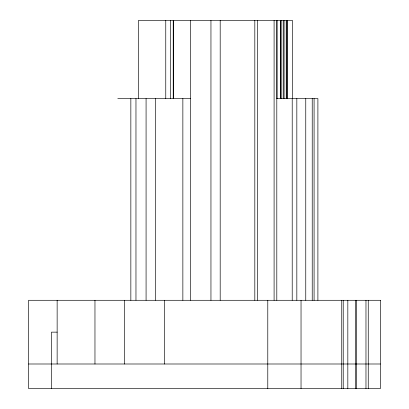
<?xml version="1.0" encoding="UTF-8"?>
<svg xmlns="http://www.w3.org/2000/svg" width="409" height="409" viewBox="0 0 409 409"><rect width="100%" height="100%" fill="white"/><g stroke="black" fill="none" stroke-linecap="round" stroke-linejoin="round"><path stroke-width="0.61" d="M117.797 98.564L190.681 98.564M276.806 98.564L317.9 98.564L317.9 300.288M57.142 332.144L51.457 332.144L51.457 388.55M28.584 363.995L380.416 363.995M368.253 300.288L368.253 388.55M365.973 300.288L365.973 388.55M356.576 300.288L356.576 388.55M355.349 300.288L355.349 388.55M347.829 300.288L347.829 388.55M343.228 300.288L343.228 388.55M341.75 300.288L341.75 388.55M314.081 98.564L314.081 300.288M312.231 98.564L312.231 300.288M305.763 98.564L305.763 300.288M301.034 300.288L301.034 388.55M296.832 98.564L296.832 300.288M292.491 98.564L292.491 20.45L138.436 20.45L138.436 98.564M292.21 98.564L292.21 300.288M287.138 20.45L287.138 98.564M287.082 20.45L287.082 98.564M286.198 20.45L286.244 98.564M284.081 20.45L284.081 98.564M283.207 20.45L283.207 98.564M281.085 20.45L281.121 98.564M280.799 20.45L280.799 98.564M277.041 20.45L277.051 98.564M276.806 20.45L276.806 300.288M274.096 20.45L274.096 300.288M267.783 300.288L267.783 388.55M257.527 20.45L257.527 300.288M254.817 20.45L254.817 300.288M220.19 20.45L220.19 300.288M210.952 20.45L210.952 300.288M190.681 20.45L190.681 300.288M182.859 98.564L182.859 300.288M173.375 20.45L173.375 98.564M173.222 20.45L173.222 98.564M170.374 20.45L170.374 98.564M165.763 20.45L165.763 98.564M164.53 300.288L164.53 363.995M155.691 98.564L155.691 300.288M146.079 98.564L146.079 300.288M135.967 98.564L135.967 300.186M130.849 98.564L130.849 300.288M124.546 300.288L124.546 363.995M94.965 300.288L94.965 363.995M57.142 300.288L57.142 363.995M380.416 300.288L28.584 300.288L28.584 388.55L380.416 388.55L380.416 300.288M280.492 98.564L280.492 20.45L280.456 98.564"/></g></svg>
